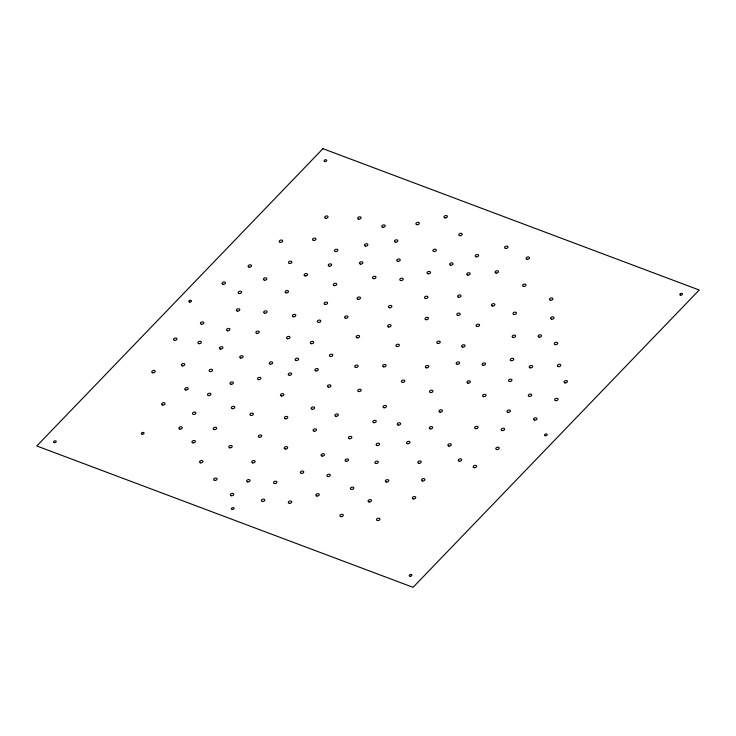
<?xml version="1.0" encoding="UTF-8"?>
<svg xmlns="http://www.w3.org/2000/svg" width="736" height="736" viewBox="0 0 736 736"><rect width="100%" height="100%" fill="white"/><g stroke="black" fill="none" stroke-linecap="round" stroke-linejoin="round"><path stroke-width="1.1" d="M322.938 148.672L36.8 445.988L413.062 587.328L699.2 290.012L322.938 148.672M142.204 434.258A1.371 0.902 -14.5 0 0 144.044 433.026A1.371 0.902 -14.5 0 0 141.882 432.731A1.371 0.902 -14.5 0 0 142.204 434.258M185.822 389.997A1.757 1.15 -14.5 0 0 188.186 388.415A1.757 1.15 -14.5 0 0 185.426 388.038A1.757 1.15 -14.5 0 0 185.822 389.997M210.174 371.597A1.757 1.15 -14.5 0 0 212.529 370.015A1.757 1.15 -14.5 0 0 209.769 369.638A1.757 1.15 -14.5 0 0 210.174 371.597M259.403 437.294A1.757 1.15 -14.5 0 0 261.758 435.721A1.757 1.15 -14.5 0 0 258.998 435.344A1.757 1.15 -14.5 0 0 259.403 437.294M539.175 337.143A1.757 1.15 -14.5 0 0 541.54 335.561A1.757 1.15 -14.5 0 0 538.78 335.184A1.757 1.15 -14.5 0 0 539.175 337.143M565.073 382.895A1.757 1.15 -14.5 0 0 567.438 381.322A1.757 1.15 -14.5 0 0 564.678 380.944A1.757 1.15 -14.5 0 0 565.073 382.895M430.302 428.932A1.757 1.15 -14.5 0 0 432.658 427.349A1.757 1.15 -14.5 0 0 429.898 426.972A1.757 1.15 -14.5 0 0 430.302 428.932M530.242 367.862A1.757 1.15 -14.5 0 0 532.606 366.28A1.757 1.15 -14.5 0 0 529.846 365.902A1.757 1.15 -14.5 0 0 530.242 367.862M551.632 319.185A1.757 1.15 -14.5 0 0 553.987 317.602A1.757 1.15 -14.5 0 0 551.227 317.225A1.757 1.15 -14.5 0 0 551.632 319.185M496.855 449.567A1.757 1.15 -14.5 0 0 499.21 447.985A1.757 1.15 -14.5 0 0 496.45 447.608A1.757 1.15 -14.5 0 0 496.855 449.567M558.412 366.648A1.757 1.15 -14.5 0 0 560.768 365.065A1.757 1.15 -14.5 0 0 558.008 364.688A1.757 1.15 -14.5 0 0 558.412 366.648M555.358 344.641A1.757 1.15 -14.5 0 0 557.713 343.059A1.757 1.15 -14.5 0 0 554.953 342.682A1.757 1.15 -14.5 0 0 555.358 344.641M474.223 467.7A1.757 1.15 -14.5 0 0 476.578 466.118A1.757 1.15 -14.5 0 0 473.818 465.741A1.757 1.15 -14.5 0 0 474.223 467.7M534.612 420.146A1.757 1.15 -14.5 0 0 536.976 418.572A1.757 1.15 -14.5 0 0 534.216 418.195A1.757 1.15 -14.5 0 0 534.612 420.146M509.606 381.533A1.757 1.15 -14.5 0 0 511.962 379.951A1.757 1.15 -14.5 0 0 509.202 379.574A1.757 1.15 -14.5 0 0 509.606 381.533M346.178 461.306A1.757 1.15 -14.5 0 0 348.542 459.724A1.757 1.15 -14.5 0 0 345.782 459.347A1.757 1.15 -14.5 0 0 346.178 461.306M459.328 461.224A1.757 1.15 -14.5 0 0 461.684 459.641A1.757 1.15 -14.5 0 0 458.924 459.264A1.757 1.15 -14.5 0 0 459.328 461.224M448.905 446.126A1.757 1.15 -14.5 0 0 451.269 444.544A1.757 1.15 -14.5 0 0 448.509 444.167A1.757 1.15 -14.5 0 0 448.905 446.126M422.556 480.985A1.757 1.15 -14.5 0 0 424.911 479.403A1.757 1.15 -14.5 0 0 422.151 479.026A1.757 1.15 -14.5 0 0 422.556 480.985M555.698 400.678A1.757 1.15 -14.5 0 0 558.054 399.096A1.757 1.15 -14.5 0 0 555.294 398.719A1.757 1.15 -14.5 0 0 555.698 400.678M550.51 300.297A1.757 1.15 -14.5 0 0 552.865 298.715A1.757 1.15 -14.5 0 0 550.105 298.338A1.757 1.15 -14.5 0 0 550.51 300.297M386.4 482.025A1.757 1.15 -14.5 0 0 388.764 480.442A1.757 1.15 -14.5 0 0 386.004 480.065A1.757 1.15 -14.5 0 0 386.4 482.025M508.07 412.335A1.757 1.15 -14.5 0 0 510.425 410.752A1.757 1.15 -14.5 0 0 507.665 410.375A1.757 1.15 -14.5 0 0 508.07 412.335M502.228 430.597A1.757 1.15 -14.5 0 0 504.583 429.014A1.757 1.15 -14.5 0 0 501.823 428.646A1.757 1.15 -14.5 0 0 502.228 430.597M413.374 498.944A1.757 1.15 -14.5 0 0 415.739 497.361A1.757 1.15 -14.5 0 0 412.979 496.984A1.757 1.15 -14.5 0 0 413.374 498.944M418.867 463.312A1.757 1.15 -14.5 0 0 421.222 461.73A1.757 1.15 -14.5 0 0 418.462 461.352A1.757 1.15 -14.5 0 0 418.867 463.312M529.359 396.428A1.757 1.15 -14.5 0 0 531.723 394.846A1.757 1.15 -14.5 0 0 528.963 394.468A1.757 1.15 -14.5 0 0 529.359 396.428M369.113 501.989A1.757 1.15 -14.5 0 0 371.478 500.406A1.757 1.15 -14.5 0 0 368.718 500.029A1.757 1.15 -14.5 0 0 369.113 501.989M462.668 347.107A1.757 1.15 -14.5 0 0 465.023 345.534A1.757 1.15 -14.5 0 0 462.263 345.156A1.757 1.15 -14.5 0 0 462.668 347.107M475.686 428.674A1.757 1.15 -14.5 0 0 478.041 427.092A1.757 1.15 -14.5 0 0 475.281 426.714A1.757 1.15 -14.5 0 0 475.686 428.674M514.05 314.493A1.757 1.15 -14.5 0 0 516.405 312.91A1.757 1.15 -14.5 0 0 513.645 312.533A1.757 1.15 -14.5 0 0 514.05 314.493M523.655 286.442A1.757 1.15 -14.5 0 0 526.01 284.86A1.757 1.15 -14.5 0 0 523.25 284.482A1.757 1.15 -14.5 0 0 523.655 286.442M440.054 412.16A1.757 1.15 -14.5 0 0 442.41 410.578A1.757 1.15 -14.5 0 0 439.65 410.2A1.757 1.15 -14.5 0 0 440.054 412.16M329.305 266.211A1.757 1.15 -14.5 0 0 331.66 264.638A1.757 1.15 -14.5 0 0 328.9 264.261A1.757 1.15 -14.5 0 0 329.305 266.211M280.287 242.383A1.757 1.15 -14.5 0 0 282.652 240.801A1.757 1.15 -14.5 0 0 279.892 240.424A1.757 1.15 -14.5 0 0 280.287 242.383M468.004 383.152A1.757 1.15 -14.5 0 0 470.359 381.57A1.757 1.15 -14.5 0 0 467.599 381.193A1.757 1.15 -14.5 0 0 468.004 383.152M513.222 337.465A1.757 1.15 -14.5 0 0 515.577 335.883A1.757 1.15 -14.5 0 0 512.817 335.506A1.757 1.15 -14.5 0 0 513.222 337.465M483.644 396.667A1.757 1.15 -14.5 0 0 485.999 395.085A1.757 1.15 -14.5 0 0 483.239 394.708A1.757 1.15 -14.5 0 0 483.644 396.667M377.568 520.564A1.757 1.15 -14.5 0 0 379.923 518.981A1.757 1.15 -14.5 0 0 377.163 518.604A1.757 1.15 -14.5 0 0 377.568 520.564M407.624 443.698A1.757 1.15 -14.5 0 0 409.989 442.124A1.757 1.15 -14.5 0 0 407.229 441.747A1.757 1.15 -14.5 0 0 407.624 443.698M511.345 360.686A1.757 1.15 -14.5 0 0 513.71 359.104A1.757 1.15 -14.5 0 0 510.95 358.726A1.757 1.15 -14.5 0 0 511.345 360.686M377.182 445.547A1.757 1.15 -14.5 0 0 379.546 443.964A1.757 1.15 -14.5 0 0 376.786 443.587A1.757 1.15 -14.5 0 0 377.182 445.547M483.166 365.286A1.757 1.15 -14.5 0 0 485.521 363.704A1.757 1.15 -14.5 0 0 482.761 363.326A1.757 1.15 -14.5 0 0 483.166 365.286M289.358 503.341A1.757 1.15 -14.5 0 0 291.723 501.759A1.757 1.15 -14.5 0 0 288.963 501.382A1.757 1.15 -14.5 0 0 289.358 503.341M239.237 293.526A1.757 1.15 -14.5 0 0 241.592 291.944A1.757 1.15 -14.5 0 0 238.832 291.566A1.757 1.15 -14.5 0 0 239.237 293.526M375.967 463.496A1.757 1.15 -14.5 0 0 378.322 461.914A1.757 1.15 -14.5 0 0 375.562 461.536A1.757 1.15 -14.5 0 0 375.967 463.496M296.231 360.52A1.757 1.15 -14.5 0 0 298.586 358.947A1.757 1.15 -14.5 0 0 295.826 358.57A1.757 1.15 -14.5 0 0 296.231 360.52M430.588 392.546A1.757 1.15 -14.5 0 0 432.952 390.963A1.757 1.15 -14.5 0 0 430.183 390.595A1.757 1.15 -14.5 0 0 430.588 392.546M313.582 240.451A1.757 1.15 -14.5 0 0 315.946 238.869A1.757 1.15 -14.5 0 0 313.186 238.492A1.757 1.15 -14.5 0 0 313.582 240.451M227.553 330.795A1.757 1.15 -14.5 0 0 229.917 329.222A1.757 1.15 -14.5 0 0 227.157 328.845A1.757 1.15 -14.5 0 0 227.553 330.795M467.792 275.098A1.757 1.15 -14.5 0 0 470.148 273.516A1.757 1.15 -14.5 0 0 467.388 273.148A1.757 1.15 -14.5 0 0 467.792 275.098M477.204 326.508A1.757 1.15 -14.5 0 0 479.559 324.926A1.757 1.15 -14.5 0 0 476.799 324.548A1.757 1.15 -14.5 0 0 477.204 326.508M459.853 235.676A1.757 1.15 -14.5 0 0 462.217 234.094A1.757 1.15 -14.5 0 0 459.457 233.717A1.757 1.15 -14.5 0 0 459.853 235.676M373.879 422.685A1.757 1.15 -14.5 0 0 376.243 421.102A1.757 1.15 -14.5 0 0 373.483 420.725A1.757 1.15 -14.5 0 0 373.879 422.685M249.173 267.177A1.757 1.15 -14.5 0 0 251.528 265.595A1.757 1.15 -14.5 0 0 248.768 265.218A1.757 1.15 -14.5 0 0 249.173 267.177M527.132 259.284A1.757 1.15 -14.5 0 0 529.497 257.71A1.757 1.15 -14.5 0 0 526.737 257.333A1.757 1.15 -14.5 0 0 527.132 259.284M402.463 382.389A1.757 1.15 -14.5 0 0 404.818 380.816A1.757 1.15 -14.5 0 0 402.058 380.438A1.757 1.15 -14.5 0 0 402.463 382.389M340.961 516.681A1.757 1.15 -14.5 0 0 343.326 515.099A1.757 1.15 -14.5 0 0 340.566 514.722A1.757 1.15 -14.5 0 0 340.961 516.681M398.268 425.114A1.757 1.15 -14.5 0 0 400.632 423.531A1.757 1.15 -14.5 0 0 397.872 423.154A1.757 1.15 -14.5 0 0 398.268 425.114M289.533 263.497A1.757 1.15 -14.5 0 0 291.898 261.915A1.757 1.15 -14.5 0 0 289.138 261.538A1.757 1.15 -14.5 0 0 289.533 263.497M476.256 256.855A1.757 1.15 -14.5 0 0 478.621 255.272A1.757 1.15 -14.5 0 0 475.861 254.904A1.757 1.15 -14.5 0 0 476.256 256.855M179.897 429.106A1.757 1.15 -14.5 0 0 182.252 427.533A1.757 1.15 -14.5 0 0 179.492 427.156A1.757 1.15 -14.5 0 0 179.897 429.106M351.449 489.468A1.757 1.15 -14.5 0 0 353.814 487.885A1.757 1.15 -14.5 0 0 351.054 487.508A1.757 1.15 -14.5 0 0 351.449 489.468M505.669 248.428A1.757 1.15 -14.5 0 0 508.024 246.845A1.757 1.15 -14.5 0 0 505.264 246.477A1.757 1.15 -14.5 0 0 505.669 248.428M457.856 315.459A1.757 1.15 -14.5 0 0 460.212 313.876A1.757 1.15 -14.5 0 0 457.452 313.499A1.757 1.15 -14.5 0 0 457.856 315.459M247.738 481.924A1.757 1.15 -14.5 0 0 250.093 480.341A1.757 1.15 -14.5 0 0 247.333 479.964A1.757 1.15 -14.5 0 0 247.738 481.924M492.522 306.047A1.757 1.15 -14.5 0 0 494.877 304.465A1.757 1.15 -14.5 0 0 492.117 304.088A1.757 1.15 -14.5 0 0 492.522 306.047M152.83 372.793A1.757 1.15 -14.5 0 0 155.186 371.211A1.757 1.15 -14.5 0 0 152.426 370.834A1.757 1.15 -14.5 0 0 152.83 372.793M382.849 227.24A1.757 1.15 -14.5 0 0 385.204 225.658A1.757 1.15 -14.5 0 0 382.444 225.28A1.757 1.15 -14.5 0 0 382.849 227.24M358.736 219.144A1.757 1.15 -14.5 0 0 361.091 217.571A1.757 1.15 -14.5 0 0 358.331 217.194A1.757 1.15 -14.5 0 0 358.736 219.144M457.212 364.292A1.757 1.15 -14.5 0 0 459.568 362.71A1.757 1.15 -14.5 0 0 456.808 362.333A1.757 1.15 -14.5 0 0 457.212 364.292M416.953 224.692A1.757 1.15 -14.5 0 0 419.318 223.109A1.757 1.15 -14.5 0 0 416.558 222.732A1.757 1.15 -14.5 0 0 416.953 224.692M237.424 311.135A1.757 1.15 -14.5 0 0 239.78 309.552A1.757 1.15 -14.5 0 0 237.02 309.175A1.757 1.15 -14.5 0 0 237.424 311.135M174.588 340.382A1.757 1.15 -14.5 0 0 176.944 338.799A1.757 1.15 -14.5 0 0 174.184 338.422A1.757 1.15 -14.5 0 0 174.588 340.382M327.934 476.588A1.757 1.15 -14.5 0 0 330.289 475.005A1.757 1.15 -14.5 0 0 327.529 474.628A1.757 1.15 -14.5 0 0 327.934 476.588M264.472 280.195A1.757 1.15 -14.5 0 0 266.828 278.613A1.757 1.15 -14.5 0 0 264.068 278.236A1.757 1.15 -14.5 0 0 264.472 280.195M428.131 273.774A1.757 1.15 -14.5 0 0 430.496 272.191A1.757 1.15 -14.5 0 0 427.736 271.814A1.757 1.15 -14.5 0 0 428.131 273.774M220.506 349.066A1.757 1.15 -14.5 0 0 222.861 347.484A1.757 1.15 -14.5 0 0 220.101 347.116A1.757 1.15 -14.5 0 0 220.506 349.066M262.439 501.501A1.757 1.15 -14.5 0 0 264.804 499.919A1.757 1.15 -14.5 0 0 262.034 499.542A1.757 1.15 -14.5 0 0 262.439 501.501M316.912 496.036A1.757 1.15 -14.5 0 0 319.268 494.454A1.757 1.15 -14.5 0 0 316.508 494.077A1.757 1.15 -14.5 0 0 316.912 496.036M450.671 265.181A1.757 1.15 -14.5 0 0 453.036 263.598A1.757 1.15 -14.5 0 0 450.276 263.221A1.757 1.15 -14.5 0 0 450.671 265.181M231.398 495.742A1.757 1.15 -14.5 0 0 233.754 494.16A1.757 1.15 -14.5 0 0 230.994 493.782A1.757 1.15 -14.5 0 0 231.398 495.742M274.592 483.589A1.757 1.15 -14.5 0 0 276.957 482.006A1.757 1.15 -14.5 0 0 274.188 481.629A1.757 1.15 -14.5 0 0 274.592 483.589M182.436 365.875A1.757 1.15 -14.5 0 0 184.791 364.292A1.757 1.15 -14.5 0 0 182.031 363.924A1.757 1.15 -14.5 0 0 182.436 365.875M433.964 251.528A1.757 1.15 -14.5 0 0 436.319 249.946A1.757 1.15 -14.5 0 0 433.559 249.568A1.757 1.15 -14.5 0 0 433.964 251.528M162.674 405.048A1.757 1.15 -14.5 0 0 165.03 403.466A1.757 1.15 -14.5 0 0 162.27 403.089A1.757 1.15 -14.5 0 0 162.674 405.048M198.968 343.684A1.757 1.15 -14.5 0 0 201.333 342.102A1.757 1.15 -14.5 0 0 198.573 341.725A1.757 1.15 -14.5 0 0 198.968 343.684M301.41 473.377A1.757 1.15 -14.5 0 0 303.766 471.794A1.757 1.15 -14.5 0 0 301.006 471.426A1.757 1.15 -14.5 0 0 301.41 473.377M193.007 442.86A1.757 1.15 -14.5 0 0 195.371 441.278A1.757 1.15 -14.5 0 0 192.611 440.901A1.757 1.15 -14.5 0 0 193.007 442.86M496.119 273.074A1.757 1.15 -14.5 0 0 498.474 271.492A1.757 1.15 -14.5 0 0 495.714 271.115A1.757 1.15 -14.5 0 0 496.119 273.074M200.615 462.843A1.757 1.15 -14.5 0 0 202.97 461.26A1.757 1.15 -14.5 0 0 200.21 460.883A1.757 1.15 -14.5 0 0 200.615 462.843M285.412 418.802A1.757 1.15 -14.5 0 0 287.767 417.22A1.757 1.15 -14.5 0 0 285.007 416.843A1.757 1.15 -14.5 0 0 285.412 418.802M365.516 246.118A1.757 1.15 -14.5 0 0 367.871 244.536A1.757 1.15 -14.5 0 0 365.111 244.159A1.757 1.15 -14.5 0 0 365.516 246.118M395.471 242.19A1.757 1.15 -14.5 0 0 397.826 240.608A1.757 1.15 -14.5 0 0 395.066 240.23A1.757 1.15 -14.5 0 0 395.471 242.19M426.448 367.844A1.757 1.15 -14.5 0 0 428.803 366.261A1.757 1.15 -14.5 0 0 426.043 365.884A1.757 1.15 -14.5 0 0 426.448 367.844M208.555 395.591A1.757 1.15 -14.5 0 0 210.919 394.008A1.757 1.15 -14.5 0 0 208.159 393.631A1.757 1.15 -14.5 0 0 208.555 395.591M240.736 358.055A1.757 1.15 -14.5 0 0 243.101 356.482A1.757 1.15 -14.5 0 0 240.341 356.104A1.757 1.15 -14.5 0 0 240.736 358.055M264.702 313.205A1.757 1.15 -14.5 0 0 267.067 311.622A1.757 1.15 -14.5 0 0 264.307 311.245A1.757 1.15 -14.5 0 0 264.702 313.205M458.657 297.243A1.757 1.15 -14.5 0 0 461.021 295.67A1.757 1.15 -14.5 0 0 458.261 295.292A1.757 1.15 -14.5 0 0 458.657 297.243M251.031 415.463A1.757 1.15 -14.5 0 0 253.386 413.88A1.757 1.15 -14.5 0 0 250.626 413.512A1.757 1.15 -14.5 0 0 251.031 415.463M229.853 447.838A1.757 1.15 -14.5 0 0 232.217 446.255A1.757 1.15 -14.5 0 0 229.457 445.878A1.757 1.15 -14.5 0 0 229.853 447.838M193.531 414.432A1.757 1.15 -14.5 0 0 195.886 412.85A1.757 1.15 -14.5 0 0 193.126 412.473A1.757 1.15 -14.5 0 0 193.531 414.432M287.629 338.762A1.757 1.15 -14.5 0 0 289.984 337.18A1.757 1.15 -14.5 0 0 287.224 336.803A1.757 1.15 -14.5 0 0 287.629 338.762M214.286 429.612A1.757 1.15 -14.5 0 0 216.642 428.03A1.757 1.15 -14.5 0 0 213.882 427.662A1.757 1.15 -14.5 0 0 214.286 429.612M335.506 251.592A1.757 1.15 -14.5 0 0 337.861 250.01A1.757 1.15 -14.5 0 0 335.101 249.633A1.757 1.15 -14.5 0 0 335.506 251.592M400.862 280.554A1.757 1.15 -14.5 0 0 403.218 278.972A1.757 1.15 -14.5 0 0 400.458 278.594A1.757 1.15 -14.5 0 0 400.862 280.554M314.143 431.204A1.757 1.15 -14.5 0 0 316.508 429.622A1.757 1.15 -14.5 0 0 313.748 429.244A1.757 1.15 -14.5 0 0 314.143 431.204M318.43 322.442A1.757 1.15 -14.5 0 0 320.786 320.859A1.757 1.15 -14.5 0 0 318.026 320.482A1.757 1.15 -14.5 0 0 318.43 322.442M425.555 298.549A1.757 1.15 -14.5 0 0 427.92 296.976A1.757 1.15 -14.5 0 0 425.16 296.599A1.757 1.15 -14.5 0 0 425.555 298.549M437.874 343.454A1.757 1.15 -14.5 0 0 440.238 341.872A1.757 1.15 -14.5 0 0 437.478 341.495A1.757 1.15 -14.5 0 0 437.874 343.454M322.129 456.09A1.757 1.15 -14.5 0 0 324.484 454.508A1.757 1.15 -14.5 0 0 321.724 454.13A1.757 1.15 -14.5 0 0 322.129 456.09M214.728 480.396A1.757 1.15 -14.5 0 0 217.083 478.814A1.757 1.15 -14.5 0 0 214.323 478.437A1.757 1.15 -14.5 0 0 214.728 480.396M256.938 333.417A1.757 1.15 -14.5 0 0 259.293 331.835A1.757 1.15 -14.5 0 0 256.533 331.467A1.757 1.15 -14.5 0 0 256.938 333.417M397.845 261.335A1.757 1.15 -14.5 0 0 400.209 259.753A1.757 1.15 -14.5 0 0 397.449 259.376A1.757 1.15 -14.5 0 0 397.845 261.335M305.146 275.926A1.757 1.15 -14.5 0 0 307.501 274.344A1.757 1.15 -14.5 0 0 304.75 273.967A1.757 1.15 -14.5 0 0 305.146 275.926M232.42 408.692A1.757 1.15 -14.5 0 0 234.775 407.109A1.757 1.15 -14.5 0 0 232.015 406.732A1.757 1.15 -14.5 0 0 232.42 408.692M334.328 285.651A1.757 1.15 -14.5 0 0 336.683 284.068A1.757 1.15 -14.5 0 0 333.923 283.691A1.757 1.15 -14.5 0 0 334.328 285.651M360.484 264.123A1.757 1.15 -14.5 0 0 362.839 262.54A1.757 1.15 -14.5 0 0 360.079 262.163A1.757 1.15 -14.5 0 0 360.484 264.123M383.695 366.859A1.757 1.15 -14.5 0 0 386.06 365.277A1.757 1.15 -14.5 0 0 383.3 364.9A1.757 1.15 -14.5 0 0 383.695 366.859M373.594 278.64A1.757 1.15 -14.5 0 0 375.958 277.058A1.757 1.15 -14.5 0 0 373.198 276.681A1.757 1.15 -14.5 0 0 373.594 278.64M258.584 379.684A1.757 1.15 -14.5 0 0 260.94 378.111A1.757 1.15 -14.5 0 0 258.18 377.734A1.757 1.15 -14.5 0 0 258.584 379.684M426.08 319.728A1.757 1.15 -14.5 0 0 428.435 318.145A1.757 1.15 -14.5 0 0 425.675 317.768A1.757 1.15 -14.5 0 0 426.08 319.728M252.788 462.907A1.757 1.15 -14.5 0 0 255.144 461.325A1.757 1.15 -14.5 0 0 252.384 460.948A1.757 1.15 -14.5 0 0 252.788 462.907M285.31 449.024A1.757 1.15 -14.5 0 0 287.675 447.442A1.757 1.15 -14.5 0 0 284.906 447.065A1.757 1.15 -14.5 0 0 285.31 449.024M325.192 304.41A1.757 1.15 -14.5 0 0 327.557 302.827A1.757 1.15 -14.5 0 0 324.797 302.45A1.757 1.15 -14.5 0 0 325.192 304.41M389.519 307.768A1.757 1.15 -14.5 0 0 391.883 306.185A1.757 1.15 -14.5 0 0 389.123 305.808A1.757 1.15 -14.5 0 0 389.519 307.768M286.138 292.864A1.757 1.15 -14.5 0 0 288.494 291.281A1.757 1.15 -14.5 0 0 285.734 290.904A1.757 1.15 -14.5 0 0 286.138 292.864M384.091 407.772A1.757 1.15 -14.5 0 0 386.446 406.198A1.757 1.15 -14.5 0 0 383.686 405.821A1.757 1.15 -14.5 0 0 384.091 407.772M335.984 416.263A1.757 1.15 -14.5 0 0 338.348 414.681A1.757 1.15 -14.5 0 0 335.588 414.304A1.757 1.15 -14.5 0 0 335.984 416.263M315.91 370.926A1.757 1.15 -14.5 0 0 318.274 369.343A1.757 1.15 -14.5 0 0 315.514 368.966A1.757 1.15 -14.5 0 0 315.91 370.926M330.473 356.528A1.757 1.15 -14.5 0 0 332.828 354.945A1.757 1.15 -14.5 0 0 330.068 354.568A1.757 1.15 -14.5 0 0 330.473 356.528M270.287 364.164A1.757 1.15 -14.5 0 0 272.642 362.581A1.757 1.15 -14.5 0 0 269.882 362.204A1.757 1.15 -14.5 0 0 270.287 364.164M293.425 316.765A1.757 1.15 -14.5 0 0 295.789 315.183A1.757 1.15 -14.5 0 0 293.029 314.806A1.757 1.15 -14.5 0 0 293.425 316.765M328.514 387.173A1.757 1.15 -14.5 0 0 330.869 385.59A1.757 1.15 -14.5 0 0 328.109 385.213A1.757 1.15 -14.5 0 0 328.514 387.173M388.7 327.014A1.757 1.15 -14.5 0 0 391.055 325.432A1.757 1.15 -14.5 0 0 388.295 325.054A1.757 1.15 -14.5 0 0 388.7 327.014M358.128 299.34A1.757 1.15 -14.5 0 0 360.484 297.758A1.757 1.15 -14.5 0 0 357.724 297.381A1.757 1.15 -14.5 0 0 358.128 299.34M289.294 375.296A1.757 1.15 -14.5 0 0 291.658 373.713A1.757 1.15 -14.5 0 0 288.898 373.336A1.757 1.15 -14.5 0 0 289.294 375.296M345.607 318.274A1.757 1.15 -14.5 0 0 347.962 316.701A1.757 1.15 -14.5 0 0 345.202 316.324A1.757 1.15 -14.5 0 0 345.607 318.274M281.511 396.005A1.757 1.15 -14.5 0 0 283.866 394.422A1.757 1.15 -14.5 0 0 281.106 394.045A1.757 1.15 -14.5 0 0 281.511 396.005M312.23 409.29A1.757 1.15 -14.5 0 0 314.585 407.707A1.757 1.15 -14.5 0 0 311.825 407.33A1.757 1.15 -14.5 0 0 312.23 409.29M311.337 343.712A1.757 1.15 -14.5 0 0 313.692 342.13A1.757 1.15 -14.5 0 0 310.932 341.752A1.757 1.15 -14.5 0 0 311.337 343.712M357.199 337.842A1.757 1.15 -14.5 0 0 359.564 336.26A1.757 1.15 -14.5 0 0 356.804 335.883A1.757 1.15 -14.5 0 0 357.199 337.842M396.998 346.555A1.757 1.15 -14.5 0 0 399.363 344.972A1.757 1.15 -14.5 0 0 396.603 344.595A1.757 1.15 -14.5 0 0 396.998 346.555M358.828 391.58A1.757 1.15 -14.5 0 0 361.183 389.997A1.757 1.15 -14.5 0 0 358.423 389.629A1.757 1.15 -14.5 0 0 358.828 391.58M355.773 367.43A1.757 1.15 -14.5 0 0 358.138 365.847A1.757 1.15 -14.5 0 0 355.368 365.47A1.757 1.15 -14.5 0 0 355.773 367.43M231.058 384.238A1.757 1.15 -14.5 0 0 233.413 382.656A1.757 1.15 -14.5 0 0 230.653 382.278A1.757 1.15 -14.5 0 0 231.058 384.238M325.689 218.288A1.757 1.15 -14.5 0 0 328.044 216.706A1.757 1.15 -14.5 0 0 325.284 216.338A1.757 1.15 -14.5 0 0 325.689 218.288M54.381 442.649A1.371 0.902 -14.5 0 0 56.23 441.416A1.371 0.902 -14.5 0 0 54.068 441.122A1.371 0.902 -14.5 0 0 54.381 442.649M324.889 161.58A1.371 0.902 -14.5 0 0 326.729 160.338A1.371 0.902 -14.5 0 0 324.576 160.052A1.371 0.902 -14.5 0 0 324.889 161.58M189.64 302.119A1.371 0.902 -14.5 0 0 191.48 300.877A1.371 0.902 -14.5 0 0 189.327 300.582A1.371 0.902 -14.5 0 0 189.64 302.119M201.489 324.236A1.757 1.15 -14.5 0 0 203.844 322.653A1.757 1.15 -14.5 0 0 201.084 322.276A1.757 1.15 -14.5 0 0 201.489 324.236M223.082 284.317A1.757 1.15 -14.5 0 0 225.437 282.734A1.757 1.15 -14.5 0 0 222.677 282.357A1.757 1.15 -14.5 0 0 223.082 284.317M545.348 435.73A1.371 0.902 -14.5 0 0 547.188 434.488A1.371 0.902 -14.5 0 0 545.026 434.203A1.371 0.902 -14.5 0 0 545.348 435.73M680.598 295.191A1.371 0.902 -14.5 0 0 682.438 293.958A1.371 0.902 -14.5 0 0 680.285 293.664A1.371 0.902 -14.5 0 0 680.598 295.191M410.09 576.27A1.371 0.902 -14.5 0 0 411.939 575.028A1.371 0.902 -14.5 0 0 409.777 574.733A1.371 0.902 -14.5 0 0 410.09 576.27M232.236 509.459A1.371 0.902 -14.5 0 0 234.085 508.226A1.371 0.902 -14.5 0 0 231.923 507.932A1.371 0.902 -14.5 0 0 232.236 509.459M445.013 217.911A1.757 1.15 -14.5 0 0 447.368 216.329A1.757 1.15 -14.5 0 0 444.608 215.952A1.757 1.15 -14.5 0 0 445.013 217.911M349.471 438.739A1.757 1.15 -14.5 0 0 351.826 437.156A1.757 1.15 -14.5 0 0 349.066 436.779A1.757 1.15 -14.5 0 0 349.471 438.739"/></g></svg>
